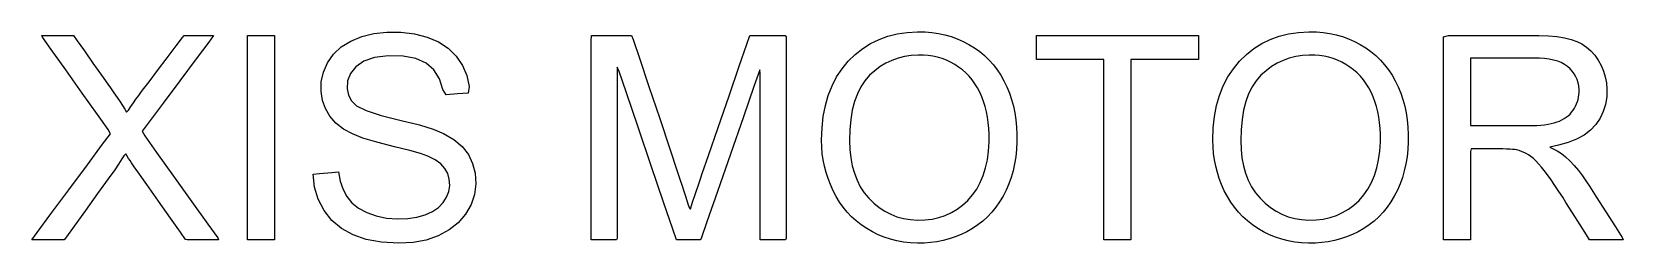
# Model space of a CAD drawing. Header units: metres. Extents: x 826 to 1488, y 1193 to 1485.
# Drawn here: x 1153.7 to 1488.2, y 1440.9 to 1485.4 of the extents above; entities that cross this region are included whole.
import ezdxf

# ---------------------------------------------------------------- set-up
doc = ezdxf.new("R2010")
doc.units = ezdxf.units.M

msp = doc.modelspace()

# ---------------------------------------------------------------- linework, layer by layer
at = {"layer": 'COMPONENT14'}
for p, q in [((1225.58, 1485.01), (1228.28, 1485.32)), ((1228.28, 1485.32), (1231.25, 1485.3)), ((1231.25, 1485.3), (1234.14, 1484.95)), ((1335.61, 1484.94), (1337.69, 1485.25)), ((1337.69, 1485.25), (1339.86, 1485.38)), ((1339.86, 1485.38), (1341.46, 1485.35)), ((1341.46, 1485.35), (1342.88, 1485.24)), ((1342.88, 1485.24), (1344.27, 1485.03)), ((1417.86, 1484.94), (1419.93, 1485.25)), ((1419.93, 1485.25), (1422.11, 1485.38)), ((1422.11, 1485.38), (1423.71, 1485.35)), ((1423.71, 1485.35), (1425.13, 1485.24)), ((1425.13, 1485.24), (1426.52, 1485.03)), ((1155.91, 1484.24), (1155.77, 1484.62)), ((1155.77, 1484.62), (1156.63, 1484.62)), ((1157.77, 1481.63), (1155.91, 1484.24)), ((1156.63, 1484.62), (1158.03, 1484.62)), ((1158.03, 1484.62), (1159.64, 1484.62)), ((1159.64, 1484.62), (1161.12, 1484.62)), ((1161.12, 1484.62), (1162.15, 1484.62)), ((1162.15, 1484.62), (1162.45, 1484.57)), ((1162.45, 1484.57), (1163.22, 1483.47)), ((1163.22, 1483.47), (1164.72, 1481.36)), ((1182.16, 1479.94), (1184.05, 1482.44)), ((1184.05, 1482.44), (1185.36, 1484.16)), ((1185.36, 1484.16), (1185.74, 1484.62)), ((1185.74, 1484.62), (1186.35, 1484.62)), ((1186.35, 1484.62), (1187.54, 1484.62)), ((1187.54, 1484.62), (1188.98, 1484.62)), ((1190.86, 1483.23), (1188.24, 1479.72)), ((1188.98, 1484.62), (1190.4, 1484.62)), ((1190.4, 1484.62), (1191.47, 1484.62)), ((1191.89, 1484.62), (1190.86, 1483.23)), ((1191.47, 1484.62), (1191.89, 1484.62)), ((1199.04, 1441.66), (1199.04, 1484.62)), ((1199.04, 1484.62), (1204.72, 1484.62)), ((1204.72, 1484.62), (1204.72, 1441.66)), ((1217.1, 1480.66), (1218.72, 1482.2)), ((1218.72, 1482.2), (1220.72, 1483.44)), ((1220.72, 1483.44), (1223.06, 1484.39)), ((1223.06, 1484.39), (1225.58, 1485.01)), ((1234.14, 1484.95), (1236.8, 1484.27)), ((1236.8, 1484.27), (1239.19, 1483.25)), ((1239.19, 1483.25), (1241.22, 1481.91)), ((1241.22, 1481.91), (1242.89, 1480.26)), ((1271.27, 1483.41), (1271.33, 1484.62)), ((1271.27, 1477.91), (1271.27, 1483.41)), ((1271.33, 1484.62), (1272.16, 1484.62)), ((1272.16, 1484.62), (1273.68, 1484.62)), ((1273.68, 1484.62), (1275.54, 1484.62)), ((1275.54, 1484.62), (1277.41, 1484.62)), ((1277.41, 1484.62), (1278.93, 1484.62)), ((1278.93, 1484.62), (1279.76, 1484.62)), ((1279.76, 1484.62), (1280.11, 1483.77)), ((1280.11, 1483.77), (1281.41, 1479.87)), ((1302.39, 1478.16), (1303.99, 1482.8)), ((1303.99, 1482.8), (1304.61, 1484.62)), ((1304.61, 1484.62), (1305.07, 1484.62)), ((1305.07, 1484.62), (1306.26, 1484.62)), ((1306.26, 1484.62), (1307.86, 1484.62)), ((1307.86, 1484.62), (1309.57, 1484.62)), ((1309.57, 1484.62), (1311.06, 1484.62)), ((1311.06, 1484.62), (1312.04, 1484.62)), ((1312.04, 1484.62), (1312.26, 1484.31)), ((1312.26, 1484.31), (1312.26, 1480.15)), ((1328.34, 1481.85), (1330, 1482.9)), ((1330, 1482.9), (1331.77, 1483.76)), ((1331.77, 1483.76), (1333.64, 1484.44)), ((1333.64, 1484.44), (1335.61, 1484.94)), ((1344.27, 1485.03), (1345.62, 1484.75)), ((1345.62, 1484.75), (1346.94, 1484.37)), ((1346.94, 1484.37), (1348.22, 1483.91)), ((1348.22, 1483.91), (1349.46, 1483.36)), ((1349.46, 1483.36), (1350.67, 1482.73)), ((1350.67, 1482.73), (1351.83, 1482.01)), ((1351.83, 1482.01), (1352.93, 1481.22)), ((1364.88, 1479.55), (1364.88, 1484.62)), ((1364.88, 1484.62), (1398.93, 1484.62)), ((1398.93, 1484.62), (1398.93, 1479.55)), ((1410.59, 1481.85), (1412.25, 1482.9)), ((1412.25, 1482.9), (1414.02, 1483.76)), ((1414.02, 1483.76), (1415.89, 1484.44)), ((1415.89, 1484.44), (1417.86, 1484.94)), ((1426.52, 1485.03), (1427.87, 1484.75)), ((1427.87, 1484.75), (1429.18, 1484.37)), ((1429.18, 1484.37), (1430.46, 1483.91)), ((1430.46, 1483.91), (1431.71, 1483.36)), ((1431.71, 1483.36), (1432.92, 1482.73)), ((1432.92, 1482.73), (1434.08, 1482.01)), ((1434.08, 1482.01), (1435.17, 1481.22)), ((1450.44, 1484.31), (1451.45, 1484.62)), ((1450.44, 1478.38), (1450.44, 1484.31)), ((1451.45, 1484.62), (1455.29, 1484.62)), ((1455.29, 1484.62), (1460.53, 1484.62)), ((1460.53, 1484.62), (1465.61, 1484.62)), ((1465.61, 1484.62), (1468.95, 1484.62)), ((1468.95, 1484.62), (1470.5, 1484.61)), ((1470.5, 1484.61), (1472.48, 1484.53)), ((1472.48, 1484.53), (1474.27, 1484.36)), ((1474.27, 1484.36), (1475.86, 1484.11)), ((1475.86, 1484.11), (1477.26, 1483.78)), ((1477.26, 1483.78), (1478.45, 1483.36)), ((1478.45, 1483.36), (1479.53, 1482.83)), ((1479.53, 1482.83), (1480.51, 1482.18)), ((1480.51, 1482.18), (1481.41, 1481.39)), ((1160.8, 1477.38), (1157.77, 1481.63)), ((1164.72, 1481.36), (1166.54, 1478.78)), ((1166.54, 1478.78), (1168.32, 1476.26)), ((1180.11, 1477.23), (1182.16, 1479.94)), ((1188.24, 1479.72), (1184.8, 1475.1)), ((1214.99, 1476.89), (1215.84, 1478.84)), ((1215.84, 1478.84), (1217.1, 1480.66)), ((1223.45, 1479.18), (1221.79, 1478.01)), ((1225.71, 1479.95), (1223.45, 1479.18)), ((1228.58, 1480.31), (1225.71, 1479.95)), ((1231.76, 1480.25), (1228.58, 1480.31)), ((1234.43, 1479.74), (1231.76, 1480.25)), ((1236.58, 1478.77), (1234.43, 1479.74)), ((1238.21, 1477.36), (1236.58, 1478.77)), ((1242.89, 1480.26), (1244.19, 1478.31)), ((1281.41, 1479.87), (1283.4, 1473.91)), ((1312.26, 1480.15), (1312.26, 1472.52)), ((1324, 1477.61), (1325.31, 1479.19)), ((1325.31, 1479.19), (1326.78, 1480.61)), ((1326.78, 1480.61), (1328.34, 1481.85)), ((1333.22, 1478.77), (1332.03, 1478.05)), ((1334.47, 1479.36), (1333.22, 1478.77)), ((1335.77, 1479.83), (1334.47, 1479.36)), ((1337.12, 1480.17), (1335.77, 1479.83)), ((1338.52, 1480.39), (1337.12, 1480.17)), ((1339.97, 1480.48), (1338.52, 1480.39)), ((1341.11, 1480.47), (1339.97, 1480.48)), ((1342.12, 1480.38), (1341.11, 1480.47)), ((1343.11, 1480.23), (1342.12, 1480.38)), ((1344.07, 1480.02), (1343.11, 1480.23)), ((1345.01, 1479.74), (1344.07, 1480.02)), ((1345.93, 1479.39), (1345.01, 1479.74)), ((1346.82, 1478.98), (1345.93, 1479.39)), ((1347.68, 1478.51), (1346.82, 1478.98)), ((1352.93, 1481.22), (1353.95, 1480.37)), ((1353.95, 1480.37), (1354.91, 1479.44)), ((1354.91, 1479.44), (1355.8, 1478.45)), ((1379.03, 1479.55), (1364.88, 1479.55)), ((1379.03, 1441.66), (1379.03, 1479.55)), ((1398.93, 1479.55), (1384.72, 1479.55)), ((1384.72, 1479.55), (1384.72, 1441.66)), ((1406.25, 1477.61), (1407.56, 1479.19)), ((1407.56, 1479.19), (1409.02, 1480.61)), ((1409.02, 1480.61), (1410.59, 1481.85)), ((1415.47, 1478.77), (1414.28, 1478.05)), ((1416.72, 1479.36), (1415.47, 1478.77)), ((1418.01, 1479.83), (1416.72, 1479.36)), ((1419.36, 1480.17), (1418.01, 1479.83)), ((1420.76, 1480.39), (1419.36, 1480.17)), ((1422.22, 1480.48), (1420.76, 1480.39)), ((1423.35, 1480.47), (1422.22, 1480.48)), ((1424.37, 1480.38), (1423.35, 1480.47)), ((1425.36, 1480.23), (1424.37, 1480.38)), ((1426.32, 1480.02), (1425.36, 1480.23)), ((1427.26, 1479.74), (1426.32, 1480.02)), ((1428.17, 1479.39), (1427.26, 1479.74)), ((1429.06, 1478.98), (1428.17, 1479.39)), ((1429.92, 1478.51), (1429.06, 1478.98)), ((1435.17, 1481.22), (1436.2, 1480.37)), ((1436.2, 1480.37), (1437.16, 1479.44)), ((1437.16, 1479.44), (1438.04, 1478.45)), ((1456.56, 1479.87), (1456.12, 1479.86)), ((1456.12, 1479.86), (1456.12, 1479.13)), ((1456.12, 1479.13), (1456.12, 1477.46)), ((1457.96, 1479.87), (1456.56, 1479.87)), ((1460.03, 1479.87), (1457.96, 1479.87)), ((1462.45, 1479.87), (1460.03, 1479.87)), ((1464.93, 1479.87), (1462.45, 1479.87)), ((1467.17, 1479.87), (1464.93, 1479.87)), ((1468.85, 1479.87), (1467.17, 1479.87)), ((1469.68, 1479.87), (1468.85, 1479.87)), ((1470.58, 1479.85), (1469.68, 1479.87)), ((1471.66, 1479.78), (1470.58, 1479.85)), ((1472.66, 1479.65), (1471.66, 1479.78)), ((1473.58, 1479.45), (1472.66, 1479.65)), ((1474.43, 1479.2), (1473.58, 1479.45)), ((1475.19, 1478.89), (1474.43, 1479.2)), ((1475.88, 1478.52), (1475.19, 1478.89)), ((1481.41, 1481.39), (1482.23, 1480.47)), ((1482.23, 1480.47), (1482.96, 1479.43)), ((1482.96, 1479.43), (1483.58, 1478.3)), ((1164.28, 1472.49), (1160.8, 1477.38)), ((1168.32, 1476.26), (1169.67, 1474.36)), ((1178.32, 1474.87), (1180.11, 1477.23)), ((1214.53, 1474.84), (1214.99, 1476.89)), ((1220.66, 1476.62), (1220.05, 1475.06)), ((1221.79, 1478.01), (1220.66, 1476.62)), ((1239.39, 1475.5), (1238.21, 1477.36)), ((1240.1, 1473.22), (1239.39, 1475.5)), ((1244.19, 1478.31), (1245.09, 1476.16)), ((1245.09, 1476.16), (1245.6, 1473.85)), ((1271.27, 1469.5), (1271.27, 1477.91)), ((1277.09, 1477.21), (1276.74, 1477.96)), ((1276.74, 1477.96), (1276.74, 1474.43)), ((1278.69, 1472.52), (1277.09, 1477.21)), ((1300.24, 1471.91), (1302.39, 1478.16)), ((1306.69, 1477.35), (1305.48, 1473.88)), ((1306.78, 1476.61), (1306.69, 1477.35)), ((1306.78, 1472), (1306.78, 1476.61)), ((1321.89, 1474.03), (1322.86, 1475.89)), ((1322.86, 1475.89), (1324, 1477.61)), ((1329.79, 1476.23), (1328.8, 1475.1)), ((1330.88, 1477.2), (1329.79, 1476.23)), ((1332.03, 1478.05), (1330.88, 1477.2)), ((1348.51, 1477.97), (1347.68, 1478.51)), ((1349.29, 1477.37), (1348.51, 1477.97)), ((1350.03, 1476.73), (1349.29, 1477.37)), ((1350.71, 1476.03), (1350.03, 1476.73)), ((1351.34, 1475.27), (1350.71, 1476.03)), ((1351.93, 1474.47), (1351.34, 1475.27)), ((1355.8, 1478.45), (1356.62, 1477.39)), ((1356.62, 1477.39), (1357.36, 1476.26)), ((1357.36, 1476.26), (1358.04, 1475.06)), ((1404.14, 1474.03), (1405.1, 1475.89)), ((1405.1, 1475.89), (1406.25, 1477.61)), ((1412.04, 1476.23), (1411.05, 1475.1)), ((1413.13, 1477.2), (1412.04, 1476.23)), ((1414.28, 1478.05), (1413.13, 1477.2)), ((1430.76, 1477.97), (1429.92, 1478.51)), ((1431.54, 1477.37), (1430.76, 1477.97)), ((1432.27, 1476.73), (1431.54, 1477.37)), ((1432.96, 1476.03), (1432.27, 1476.73)), ((1433.59, 1475.27), (1432.96, 1476.03)), ((1434.18, 1474.47), (1433.59, 1475.27)), ((1438.04, 1478.45), (1438.86, 1477.39)), ((1438.86, 1477.39), (1439.61, 1476.26)), ((1439.61, 1476.26), (1440.29, 1475.06)), ((1450.44, 1467.62), (1450.44, 1478.38)), ((1456.12, 1477.46), (1456.12, 1475.18)), ((1476.5, 1478.08), (1475.88, 1478.52)), ((1477.03, 1477.6), (1476.5, 1478.08)), ((1477.5, 1477.08), (1477.03, 1477.6)), ((1477.91, 1476.53), (1477.5, 1477.08)), ((1478.24, 1475.94), (1477.91, 1476.53)), ((1478.51, 1475.32), (1478.24, 1475.94)), ((1478.71, 1474.67), (1478.51, 1475.32)), ((1483.58, 1478.3), (1484.07, 1477.12)), ((1484.07, 1477.12), (1484.43, 1475.9)), ((1484.43, 1475.9), (1484.67, 1474.63)), ((1167.49, 1467.98), (1164.28, 1472.49)), ((1169.67, 1474.36), (1170.21, 1473.6)), ((1170.21, 1473.6), (1170.95, 1472.54)), ((1170.95, 1472.54), (1171.62, 1471.57)), ((1175.58, 1471.21), (1176.15, 1472.01)), ((1176.15, 1472.01), (1176.75, 1472.81)), ((1176.75, 1472.81), (1177.22, 1473.43)), ((1177.22, 1473.43), (1178.32, 1474.87)), ((1184.8, 1475.1), (1181.26, 1470.35)), ((1214.47, 1472.8), (1214.53, 1474.84)), ((1214.76, 1470.95), (1214.47, 1472.8)), ((1220.05, 1475.06), (1219.95, 1473.42)), ((1219.95, 1473.42), (1220.25, 1472.04)), ((1220.25, 1472.04), (1220.91, 1470.83)), ((1240.77, 1472.14), (1240.1, 1473.22)), ((1243.14, 1472.32), (1240.77, 1472.14)), ((1245.38, 1472.49), (1243.14, 1472.32)), ((1245.6, 1473.85), (1245.38, 1472.49)), ((1276.74, 1474.43), (1276.74, 1467.93)), ((1281.12, 1465.36), (1278.69, 1472.52)), ((1283.4, 1473.91), (1285.67, 1467.14)), ((1297.95, 1465.25), (1300.24, 1471.91)), ((1305.48, 1473.88), (1303.26, 1467.49)), ((1306.78, 1464.96), (1306.78, 1472)), ((1312.26, 1472.52), (1312.26, 1463.14)), ((1320.49, 1469.88), (1321.1, 1472.02)), ((1321.1, 1472.02), (1321.89, 1474.03)), ((1327.21, 1472.34), (1326.62, 1470.71)), ((1327.94, 1473.81), (1327.21, 1472.34)), ((1328.8, 1475.1), (1327.94, 1473.81)), ((1352.46, 1473.6), (1351.93, 1474.47)), ((1352.95, 1472.69), (1352.46, 1473.6)), ((1353.38, 1471.73), (1352.95, 1472.69)), ((1358.04, 1475.06), (1358.65, 1473.8)), ((1358.65, 1473.8), (1359.18, 1472.5)), ((1359.18, 1472.5), (1359.64, 1471.15)), ((1402.74, 1469.88), (1403.35, 1472.02)), ((1403.35, 1472.02), (1404.14, 1474.03)), ((1409.46, 1472.34), (1408.86, 1470.71)), ((1410.19, 1473.81), (1409.46, 1472.34)), ((1411.05, 1475.1), (1410.19, 1473.81)), ((1434.71, 1473.6), (1434.18, 1474.47)), ((1435.19, 1472.69), (1434.71, 1473.6)), ((1435.63, 1471.73), (1435.19, 1472.69)), ((1440.29, 1475.06), (1440.9, 1473.8)), ((1440.9, 1473.8), (1441.43, 1472.5)), ((1441.43, 1472.5), (1441.89, 1471.15)), ((1456.12, 1475.18), (1456.12, 1472.6)), ((1456.12, 1472.6), (1456.12, 1470.04)), ((1478.84, 1473.99), (1478.71, 1474.67)), ((1478.81, 1471.65), (1478.88, 1472.14)), ((1478.91, 1473.27), (1478.84, 1473.99)), ((1478.88, 1472.14), (1478.91, 1472.64)), ((1478.91, 1472.64), (1478.91, 1473.27)), ((1484.67, 1474.63), (1484.77, 1473.32)), ((1484.77, 1473.32), (1484.73, 1471.73)), ((1171.62, 1471.57), (1172.22, 1470.67)), ((1172.22, 1470.67), (1172.74, 1469.86)), ((1172.74, 1469.86), (1173.2, 1469.13)), ((1173.2, 1469.13), (1173.58, 1468.48)), ((1173.58, 1468.48), (1174.02, 1468.89)), ((1174.02, 1468.89), (1174.51, 1469.66)), ((1174.51, 1469.66), (1175.03, 1470.43)), ((1175.03, 1470.43), (1175.58, 1471.21)), ((1181.26, 1470.35), (1178.37, 1466.48)), ((1215.38, 1469.23), (1214.76, 1470.95)), ((1216.32, 1467.63), (1215.38, 1469.23)), ((1220.91, 1470.83), (1221.96, 1469.8)), ((1221.96, 1469.8), (1223.95, 1468.8)), ((1223.95, 1468.8), (1227.09, 1467.79)), ((1271.27, 1459.93), (1271.27, 1469.5)), ((1320.05, 1467.59), (1320.49, 1469.88)), ((1326.15, 1468.91), (1325.82, 1466.94)), ((1326.62, 1470.71), (1326.15, 1468.91)), ((1353.76, 1470.72), (1353.38, 1471.73)), ((1354.09, 1469.67), (1353.76, 1470.72)), ((1354.36, 1468.58), (1354.09, 1469.67)), ((1354.58, 1467.45), (1354.36, 1468.58)), ((1359.64, 1471.15), (1360.02, 1469.77)), ((1360.02, 1469.77), (1360.32, 1468.34)), ((1402.3, 1467.59), (1402.74, 1469.88)), ((1408.4, 1468.91), (1408.07, 1466.94)), ((1408.86, 1470.71), (1408.4, 1468.91)), ((1436.01, 1470.72), (1435.63, 1471.73)), ((1436.33, 1469.67), (1436.01, 1470.72)), ((1436.61, 1468.58), (1436.33, 1469.67)), ((1436.82, 1467.45), (1436.61, 1468.58)), ((1441.89, 1471.15), (1442.27, 1469.77)), ((1442.27, 1469.77), (1442.57, 1468.34)), ((1456.12, 1470.04), (1456.12, 1467.82)), ((1477.36, 1468.47), (1477.67, 1468.88)), ((1477.67, 1468.88), (1477.95, 1469.32)), ((1477.95, 1469.32), (1478.19, 1469.77)), ((1478.19, 1469.77), (1478.4, 1470.22)), ((1478.4, 1470.22), (1478.57, 1470.69)), ((1478.57, 1470.69), (1478.71, 1471.16)), ((1478.71, 1471.16), (1478.81, 1471.65)), ((1484.01, 1468.61), (1483.33, 1467.2)), ((1484.48, 1470.12), (1484.01, 1468.61)), ((1484.73, 1471.73), (1484.48, 1470.12)), ((1169.71, 1464.87), (1167.49, 1467.98)), ((1178.37, 1466.48), (1176.87, 1464.47)), ((1217.61, 1466.2), (1216.32, 1467.63)), ((1219.23, 1464.94), (1217.61, 1466.2)), ((1227.09, 1467.79), (1231.32, 1466.76)), ((1231.32, 1466.76), (1235.17, 1465.79)), ((1235.17, 1465.79), (1238.08, 1464.91)), ((1276.74, 1467.93), (1276.74, 1459.95)), ((1283.89, 1457.21), (1281.12, 1465.36)), ((1285.67, 1467.14), (1287.79, 1460.77)), ((1295.93, 1459.4), (1297.95, 1465.25)), ((1303.26, 1467.49), (1300.54, 1459.64)), ((1319.79, 1465.16), (1320.05, 1467.59)), ((1325.82, 1466.94), (1325.63, 1464.8)), ((1354.74, 1466.28), (1354.58, 1467.45)), ((1354.85, 1465.07), (1354.74, 1466.28)), ((1360.32, 1468.34), (1360.55, 1466.87)), ((1360.55, 1466.87), (1360.7, 1465.36)), ((1360.7, 1465.36), (1360.77, 1463.8)), ((1402.03, 1465.16), (1402.3, 1467.59)), ((1408.07, 1466.94), (1407.87, 1464.8)), ((1436.99, 1466.28), (1436.82, 1467.45)), ((1437.1, 1465.07), (1436.99, 1466.28)), ((1442.57, 1468.34), (1442.8, 1466.87)), ((1442.8, 1466.87), (1442.94, 1465.36)), ((1442.94, 1465.36), (1443.02, 1463.8)), ((1450.44, 1455.56), (1450.44, 1467.62)), ((1456.12, 1467.82), (1456.12, 1466.25)), ((1456.12, 1466.25), (1456.12, 1465.66)), ((1456.12, 1465.66), (1456.63, 1465.66)), ((1456.63, 1465.66), (1457.98, 1465.66)), ((1457.98, 1465.66), (1459.89, 1465.66)), ((1459.89, 1465.66), (1462.09, 1465.66)), ((1462.09, 1465.66), (1464.31, 1465.66)), ((1464.31, 1465.66), (1466.27, 1465.66)), ((1466.27, 1465.66), (1467.7, 1465.66)), ((1467.7, 1465.66), (1468.33, 1465.66)), ((1468.33, 1465.66), (1469.16, 1465.67)), ((1469.16, 1465.67), (1470.05, 1465.7)), ((1470.05, 1465.7), (1470.89, 1465.76)), ((1470.89, 1465.76), (1471.67, 1465.84)), ((1471.67, 1465.84), (1472.41, 1465.95)), ((1472.41, 1465.95), (1473.09, 1466.08)), ((1473.09, 1466.08), (1473.72, 1466.24)), ((1473.72, 1466.24), (1474.3, 1466.42)), ((1474.3, 1466.42), (1474.83, 1466.62)), ((1474.83, 1466.62), (1475.33, 1466.86)), ((1475.33, 1466.86), (1475.8, 1467.12)), ((1475.8, 1467.12), (1476.24, 1467.42)), ((1476.24, 1467.42), (1476.64, 1467.74)), ((1476.64, 1467.74), (1477.02, 1468.09)), ((1477.02, 1468.09), (1477.36, 1468.47)), ((1482.43, 1465.9), (1481.33, 1464.7)), ((1483.33, 1467.2), (1482.43, 1465.9)), ((1168.57, 1461.72), (1170.22, 1463.94)), ((1170.22, 1463.94), (1169.71, 1464.87)), ((1176.87, 1464.47), (1177.45, 1463.47)), ((1177.45, 1463.47), (1179.91, 1460.03)), ((1221.08, 1463.9), (1219.23, 1464.94)), ((1223.27, 1463.04), (1221.08, 1463.9)), ((1226.24, 1462.15), (1223.27, 1463.04)), ((1229.92, 1461.22), (1226.24, 1462.15)), ((1238.08, 1464.91), (1240.23, 1464.02)), ((1240.23, 1464.02), (1242.4, 1462.73)), ((1242.4, 1462.73), (1244.14, 1461.24)), ((1306.78, 1456.95), (1306.78, 1464.96)), ((1312.26, 1463.14), (1312.26, 1453.77)), ((1319.7, 1462.58), (1319.79, 1465.16)), ((1319.74, 1461.19), (1319.7, 1462.58)), ((1325.63, 1464.8), (1325.56, 1462.5)), ((1325.56, 1462.5), (1325.62, 1460.63)), ((1354.79, 1460.28), (1354.91, 1462.21)), ((1354.91, 1463.82), (1354.85, 1465.07)), ((1354.91, 1462.21), (1354.91, 1463.82)), ((1360.77, 1462.21), (1360.68, 1460.64)), ((1360.77, 1463.8), (1360.77, 1462.21)), ((1401.95, 1462.58), (1402.03, 1465.16)), ((1401.98, 1461.19), (1401.95, 1462.58)), ((1407.87, 1464.8), (1407.81, 1462.5)), ((1407.81, 1462.5), (1407.87, 1460.63)), ((1437.03, 1460.28), (1437.15, 1462.21)), ((1437.16, 1463.82), (1437.1, 1465.07)), ((1437.15, 1462.21), (1437.16, 1463.82)), ((1443.01, 1462.21), (1442.93, 1460.64)), ((1443.02, 1463.8), (1443.01, 1462.21)), ((1476.61, 1462.08), (1474.57, 1461.54)), ((1478.41, 1462.79), (1476.61, 1462.08)), ((1479.99, 1463.66), (1478.41, 1462.79)), ((1481.33, 1464.7), (1479.99, 1463.66)), ((1165.39, 1457.43), (1168.57, 1461.72)), ((1172.6, 1458.66), (1172.24, 1458.08)), ((1173.01, 1459.32), (1172.6, 1458.66)), ((1173.42, 1459.73), (1173.01, 1459.32)), ((1173.73, 1459.25), (1173.42, 1459.73)), ((1174.03, 1458.77), (1173.73, 1459.25)), ((1174.33, 1458.31), (1174.03, 1458.77)), ((1179.91, 1460.03), (1183.48, 1455.05)), ((1233.11, 1460.41), (1229.92, 1461.22)), ((1235.39, 1459.77), (1233.11, 1460.41)), ((1236.93, 1459.21), (1235.39, 1459.77)), ((1238.46, 1458.45), (1236.93, 1459.21)), ((1244.14, 1461.24), (1245.45, 1459.55)), ((1245.45, 1459.55), (1246.35, 1457.67)), ((1271.27, 1450.94), (1271.27, 1459.93)), ((1276.74, 1459.95), (1276.74, 1451.97)), ((1287.79, 1460.77), (1289.37, 1456.05)), ((1294.61, 1455.57), (1295.93, 1459.4)), ((1300.54, 1459.64), (1297.81, 1451.79)), ((1319.85, 1459.82), (1319.74, 1461.19)), ((1320.04, 1458.47), (1319.85, 1459.82)), ((1325.62, 1460.63), (1325.81, 1458.87)), ((1325.81, 1458.87), (1326.13, 1457.2)), ((1354.54, 1458.46), (1354.79, 1460.28)), ((1360.52, 1459.11), (1360.27, 1457.62)), ((1360.68, 1460.64), (1360.52, 1459.11)), ((1402.1, 1459.82), (1401.98, 1461.19)), ((1402.28, 1458.47), (1402.1, 1459.82)), ((1407.87, 1460.63), (1408.06, 1458.87)), ((1408.06, 1458.87), (1408.38, 1457.2)), ((1436.79, 1458.46), (1437.03, 1460.28)), ((1442.76, 1459.11), (1442.52, 1457.62)), ((1442.93, 1460.64), (1442.76, 1459.11)), ((1456.27, 1460.74), (1456.12, 1460.2)), ((1456.12, 1460.2), (1456.12, 1456.86)), ((1457.38, 1460.74), (1456.27, 1460.74)), ((1459.12, 1460.74), (1457.38, 1460.74)), ((1460.95, 1460.74), (1459.12, 1460.74)), ((1462.31, 1460.74), (1460.95, 1460.74)), ((1462.89, 1460.74), (1462.31, 1460.74)), ((1463.66, 1460.73), (1462.89, 1460.74)), ((1464.34, 1460.7), (1463.66, 1460.73)), ((1464.94, 1460.66), (1464.34, 1460.7)), ((1465.44, 1460.61), (1464.94, 1460.66)), ((1465.86, 1460.54), (1465.44, 1460.61)), ((1466.35, 1460.4), (1465.86, 1460.54)), ((1466.85, 1460.23), (1466.35, 1460.4)), ((1467.34, 1460.01), (1466.85, 1460.23)), ((1467.83, 1459.77), (1467.34, 1460.01)), ((1468.32, 1459.49), (1467.83, 1459.77)), ((1468.81, 1459.16), (1468.32, 1459.49)), ((1469.32, 1458.74), (1468.81, 1459.16)), ((1469.86, 1458.23), (1469.32, 1458.74)), ((1474.57, 1461.54), (1472.81, 1461.14)), ((1472.81, 1461.14), (1473.62, 1460.73)), ((1473.62, 1460.73), (1474.35, 1460.32)), ((1474.35, 1460.32), (1474.99, 1459.92)), ((1474.99, 1459.92), (1475.57, 1459.51)), ((1475.57, 1459.51), (1476.06, 1459.11)), ((1476.06, 1459.11), (1476.95, 1458.26)), ((1161.49, 1452.18), (1165.39, 1457.43)), ((1171.1, 1456.36), (1169.73, 1454.46)), ((1171.4, 1456.79), (1171.1, 1456.36)), ((1171.63, 1457.14), (1171.4, 1456.79)), ((1171.92, 1457.57), (1171.63, 1457.14)), ((1172.24, 1458.08), (1171.92, 1457.57)), ((1174.63, 1457.85), (1174.33, 1458.31)), ((1174.93, 1457.41), (1174.63, 1457.85)), ((1175.22, 1456.99), (1174.93, 1457.41)), ((1175.96, 1455.94), (1175.22, 1456.99)), ((1177.83, 1453.28), (1175.96, 1455.94)), ((1212.81, 1455.46), (1214.18, 1455.58)), ((1213.12, 1452.72), (1212.81, 1455.46)), ((1214.18, 1455.58), (1216.74, 1455.81)), ((1216.74, 1455.81), (1218.17, 1455.93)), ((1218.17, 1455.93), (1218.52, 1453.98)), ((1239.66, 1457.59), (1238.46, 1458.45)), ((1240.52, 1456.62), (1239.66, 1457.59)), ((1241.11, 1455.55), (1240.52, 1456.62)), ((1241.44, 1454.36), (1241.11, 1455.55)), ((1246.35, 1457.67), (1246.87, 1455.62)), ((1246.87, 1455.62), (1247, 1453.41)), ((1286.48, 1449.56), (1283.89, 1457.21)), ((1289.37, 1456.05), (1289.99, 1454.2)), ((1294.17, 1454.28), (1294.61, 1455.57)), ((1306.78, 1449.43), (1306.78, 1456.95)), ((1320.3, 1457.14), (1320.04, 1458.47)), ((1320.64, 1455.82), (1320.3, 1457.14)), ((1321.05, 1454.52), (1320.64, 1455.82)), ((1326.13, 1457.2), (1326.58, 1455.64)), ((1326.58, 1455.64), (1327.15, 1454.18)), ((1353.05, 1453.68), (1353.67, 1455.16)), ((1353.67, 1455.16), (1354.17, 1456.75)), ((1354.17, 1456.75), (1354.54, 1458.46)), ((1359.95, 1456.17), (1359.54, 1454.77)), ((1360.27, 1457.62), (1359.95, 1456.17)), ((1402.55, 1457.14), (1402.28, 1458.47)), ((1402.89, 1455.82), (1402.55, 1457.14)), ((1403.3, 1454.52), (1402.89, 1455.82)), ((1408.38, 1457.2), (1408.82, 1455.64)), ((1408.82, 1455.64), (1409.39, 1454.18)), ((1435.3, 1453.68), (1435.92, 1455.16)), ((1435.92, 1455.16), (1436.42, 1456.75)), ((1436.42, 1456.75), (1436.79, 1458.46)), ((1442.19, 1456.17), (1441.79, 1454.77)), ((1442.52, 1457.62), (1442.19, 1456.17)), ((1450.44, 1445.73), (1450.44, 1455.56)), ((1456.12, 1456.86), (1456.12, 1451.77)), ((1470.42, 1457.64), (1469.86, 1458.23)), ((1471.01, 1456.95), (1470.42, 1457.64)), ((1471.62, 1456.18), (1471.01, 1456.95)), ((1472.29, 1455.28), (1471.62, 1456.18)), ((1473.03, 1454.25), (1472.29, 1455.28)), ((1476.95, 1458.26), (1477.86, 1457.27)), ((1477.86, 1457.27), (1478.77, 1456.21)), ((1478.77, 1456.21), (1479.65, 1455.06)), ((1157.7, 1447.07), (1161.49, 1452.18)), ((1169.73, 1454.46), (1167.5, 1451.37)), ((1180.3, 1449.78), (1177.83, 1453.28)), ((1183.48, 1455.05), (1187.34, 1449.66)), ((1213.89, 1450.16), (1213.12, 1452.72)), ((1218.52, 1453.98), (1219.1, 1452.23)), ((1219.1, 1452.23), (1219.89, 1450.72)), ((1240.88, 1450.59), (1241.33, 1451.79)), ((1241.33, 1451.79), (1241.52, 1453.06)), ((1241.52, 1453.06), (1241.44, 1454.36)), ((1247, 1453.41), (1246.71, 1451.2)), ((1276.74, 1451.97), (1276.74, 1445.47)), ((1289.99, 1454.2), (1290.39, 1452.98)), ((1290.39, 1452.98), (1290.76, 1451.85)), ((1290.76, 1451.85), (1291.1, 1450.81)), ((1292.98, 1450.74), (1293.34, 1451.82)), ((1293.34, 1451.82), (1293.74, 1453)), ((1293.74, 1453), (1294.17, 1454.28)), ((1297.81, 1451.79), (1295.59, 1445.4)), ((1312.26, 1453.77), (1312.26, 1446.13)), ((1321.54, 1453.24), (1321.05, 1454.52)), ((1322.11, 1451.97), (1321.54, 1453.24)), ((1322.74, 1450.75), (1322.11, 1451.97)), ((1327.15, 1454.18), (1327.84, 1452.81)), ((1327.84, 1452.81), (1328.67, 1451.55)), ((1351.43, 1451.07), (1352.3, 1452.32)), ((1352.3, 1452.32), (1353.05, 1453.68)), ((1358.49, 1452.09), (1357.84, 1450.82)), ((1359.05, 1453.41), (1358.49, 1452.09)), ((1359.54, 1454.77), (1359.05, 1453.41)), ((1403.79, 1453.24), (1403.3, 1454.52)), ((1404.35, 1451.97), (1403.79, 1453.24)), ((1404.99, 1450.75), (1404.35, 1451.97)), ((1409.39, 1454.18), (1410.09, 1452.81)), ((1410.09, 1452.81), (1410.92, 1451.55)), ((1433.67, 1451.07), (1434.55, 1452.32)), ((1434.55, 1452.32), (1435.3, 1453.68)), ((1440.73, 1452.09), (1440.09, 1450.82)), ((1441.3, 1453.41), (1440.73, 1452.09)), ((1441.79, 1454.77), (1441.3, 1453.41)), ((1473.83, 1453.08), (1473.03, 1454.25)), ((1474.69, 1451.79), (1473.83, 1453.08)), ((1475.48, 1450.58), (1474.69, 1451.79)), ((1479.65, 1455.06), (1480.51, 1453.83)), ((1480.51, 1453.83), (1481.12, 1452.89)), ((1481.12, 1452.89), (1482.53, 1450.68)), ((1167.5, 1451.37), (1164.94, 1447.81)), ((1182.84, 1446.19), (1180.3, 1449.78)), ((1187.34, 1449.66), (1190.7, 1444.96)), ((1215.13, 1447.81), (1213.89, 1450.16)), ((1219.89, 1450.72), (1220.96, 1449.43)), ((1220.96, 1449.43), (1222.36, 1448.32)), ((1237.91, 1447.6), (1239.18, 1448.45)), ((1239.18, 1448.45), (1240.17, 1449.46)), ((1240.17, 1449.46), (1240.88, 1450.59)), ((1246, 1449.08), (1244.85, 1447.05)), ((1246.71, 1451.2), (1246, 1449.08)), ((1271.27, 1444.27), (1271.27, 1450.94)), ((1288.41, 1443.88), (1286.48, 1449.56)), ((1291.1, 1450.81), (1291.4, 1449.88)), ((1291.4, 1449.88), (1291.67, 1449.03)), ((1291.67, 1449.03), (1291.9, 1448.29)), ((1292.12, 1448.09), (1292.37, 1448.87)), ((1292.37, 1448.87), (1292.65, 1449.76)), ((1292.65, 1449.76), (1292.98, 1450.74)), ((1306.78, 1443.85), (1306.78, 1449.43)), ((1323.45, 1449.59), (1322.74, 1450.75)), ((1324.23, 1448.49), (1323.45, 1449.59)), ((1325.08, 1447.46), (1324.23, 1448.49)), ((1328.67, 1451.55), (1329.62, 1450.39)), ((1329.62, 1450.39), (1330.68, 1449.34)), ((1330.68, 1449.34), (1331.79, 1448.42)), ((1348.2, 1448.08), (1349.35, 1448.94)), ((1349.35, 1448.94), (1350.43, 1449.94)), ((1350.43, 1449.94), (1351.43, 1451.07)), ((1356.34, 1448.49), (1355.49, 1447.44)), ((1357.12, 1449.62), (1356.34, 1448.49)), ((1357.84, 1450.82), (1357.12, 1449.62)), ((1405.7, 1449.59), (1404.99, 1450.75)), ((1406.48, 1448.49), (1405.7, 1449.59)), ((1407.33, 1447.46), (1406.48, 1448.49)), ((1410.92, 1451.55), (1411.87, 1450.39)), ((1411.87, 1450.39), (1412.92, 1449.34)), ((1412.92, 1449.34), (1414.04, 1448.42)), ((1430.45, 1448.08), (1431.59, 1448.94)), ((1431.59, 1448.94), (1432.67, 1449.94)), ((1432.67, 1449.94), (1433.67, 1451.07)), ((1438.59, 1448.49), (1437.74, 1447.44)), ((1439.37, 1449.62), (1438.59, 1448.49)), ((1440.09, 1450.82), (1439.37, 1449.62)), ((1456.12, 1451.77), (1456.12, 1446.52)), ((1476.17, 1449.49), (1475.48, 1450.58)), ((1477.54, 1447.32), (1476.17, 1449.49)), ((1482.53, 1450.68), (1484.56, 1447.51)), ((1154.82, 1443.2), (1157.7, 1447.07)), ((1164.94, 1447.81), (1162.57, 1444.53)), ((1184.91, 1443.26), (1182.84, 1446.19)), ((1216.78, 1445.73), (1215.13, 1447.81)), ((1218.81, 1444.02), (1216.78, 1445.73)), ((1222.36, 1448.32), (1224.1, 1447.38)), ((1224.1, 1447.38), (1226.1, 1446.65)), ((1226.1, 1446.65), (1228.26, 1446.2)), ((1228.26, 1446.2), (1230.58, 1446.03)), ((1230.58, 1446.03), (1232.7, 1446.11)), ((1232.7, 1446.11), (1234.62, 1446.4)), ((1234.62, 1446.4), (1236.37, 1446.91)), ((1236.37, 1446.91), (1237.91, 1447.6)), ((1243.32, 1445.24), (1241.41, 1443.72)), ((1244.85, 1447.05), (1243.32, 1445.24)), ((1276.74, 1445.47), (1276.74, 1441.93)), ((1291.9, 1448.29), (1292.12, 1448.09)), ((1295.59, 1445.4), (1294.39, 1441.92)), ((1312.26, 1446.13), (1312.26, 1441.97)), ((1326, 1446.5), (1325.08, 1447.46)), ((1326.99, 1445.6), (1326, 1446.5)), ((1328.05, 1444.76), (1326.99, 1445.6)), ((1331.79, 1448.42), (1332.98, 1447.65)), ((1332.98, 1447.65), (1334.23, 1447)), ((1334.23, 1447), (1335.54, 1446.5)), ((1335.54, 1446.5), (1336.92, 1446.13)), ((1336.92, 1446.13), (1338.36, 1445.9)), ((1338.36, 1445.9), (1339.87, 1445.8)), ((1339.87, 1445.8), (1341.42, 1445.84)), ((1341.42, 1445.84), (1342.91, 1446.01)), ((1342.91, 1446.01), (1344.34, 1446.32)), ((1344.34, 1446.32), (1345.69, 1446.77)), ((1345.69, 1446.77), (1346.98, 1447.36)), ((1346.98, 1447.36), (1348.2, 1448.08)), ((1353.59, 1445.58), (1352.54, 1444.76)), ((1354.57, 1446.47), (1353.59, 1445.58)), ((1355.49, 1447.44), (1354.57, 1446.47)), ((1408.25, 1446.5), (1407.33, 1447.46)), ((1409.24, 1445.6), (1408.25, 1446.5)), ((1410.3, 1444.76), (1409.24, 1445.6)), ((1414.04, 1448.42), (1415.23, 1447.65)), ((1415.23, 1447.65), (1416.47, 1447)), ((1416.47, 1447), (1417.79, 1446.5)), ((1417.79, 1446.5), (1419.16, 1446.13)), ((1419.16, 1446.13), (1420.61, 1445.9)), ((1420.61, 1445.9), (1422.11, 1445.8)), ((1422.11, 1445.8), (1423.67, 1445.84)), ((1423.67, 1445.84), (1425.16, 1446.01)), ((1425.16, 1446.01), (1426.59, 1446.32)), ((1426.59, 1446.32), (1427.94, 1446.77)), ((1427.94, 1446.77), (1429.23, 1447.36)), ((1429.23, 1447.36), (1430.45, 1448.08)), ((1435.83, 1445.58), (1434.78, 1444.76)), ((1436.82, 1446.47), (1435.83, 1445.58)), ((1437.74, 1447.44), (1436.82, 1446.47)), ((1450.44, 1441.66), (1450.44, 1445.73)), ((1456.12, 1446.52), (1456.12, 1442.68)), ((1479.14, 1444.81), (1477.54, 1447.32)), ((1484.56, 1447.51), (1486.59, 1444.34)), ((1153.68, 1441.66), (1154.82, 1443.2)), ((1160.94, 1442.26), (1160.48, 1441.66)), ((1162.57, 1444.53), (1160.94, 1442.26)), ((1185.98, 1441.73), (1184.91, 1443.26)), ((1190.7, 1444.96), (1192.77, 1442.08)), ((1192.77, 1442.08), (1192.93, 1441.66)), ((1221.2, 1442.69), (1218.81, 1444.02)), ((1223.99, 1441.74), (1221.2, 1442.69)), ((1239.12, 1442.49), (1236.57, 1441.6)), ((1241.41, 1443.72), (1239.12, 1442.49)), ((1271.27, 1441.66), (1271.27, 1444.27)), ((1276.74, 1441.93), (1276.59, 1441.66)), ((1289.17, 1441.66), (1288.41, 1443.88)), ((1294.39, 1441.92), (1294.15, 1441.66)), ((1306.78, 1441.66), (1306.78, 1443.85)), ((1312.26, 1441.97), (1312.1, 1441.66)), ((1329.18, 1443.99), (1328.05, 1444.76)), ((1330.38, 1443.3), (1329.18, 1443.99)), ((1331.61, 1442.69), (1330.38, 1443.3)), ((1332.88, 1442.17), (1331.61, 1442.69)), ((1334.19, 1441.75), (1332.88, 1442.17)), ((1346.52, 1441.84), (1345.23, 1441.49)), ((1347.78, 1442.26), (1346.52, 1441.84)), ((1349.02, 1442.76), (1347.78, 1442.26)), ((1350.23, 1443.35), (1349.02, 1442.76)), ((1351.42, 1444.01), (1350.23, 1443.35)), ((1352.54, 1444.76), (1351.42, 1444.01)), ((1411.43, 1443.99), (1410.3, 1444.76)), ((1412.62, 1443.3), (1411.43, 1443.99)), ((1413.86, 1442.69), (1412.62, 1443.3)), ((1415.13, 1442.17), (1413.86, 1442.69)), ((1416.44, 1441.75), (1415.13, 1442.17)), ((1428.77, 1441.84), (1427.48, 1441.49)), ((1430.03, 1442.26), (1428.77, 1441.84)), ((1431.27, 1442.76), (1430.03, 1442.26)), ((1432.48, 1443.35), (1431.27, 1442.76)), ((1433.66, 1444.01), (1432.48, 1443.35)), ((1434.78, 1444.76), (1433.66, 1444.01)), ((1456.12, 1442.68), (1456.08, 1441.66)), ((1480.5, 1442.68), (1479.14, 1444.81)), ((1481.14, 1441.67), (1480.5, 1442.68)), ((1486.59, 1444.34), (1488, 1442.13)), ((1488, 1442.13), (1488.19, 1441.66)), ((1154.15, 1441.66), (1153.68, 1441.66)), ((1155.33, 1441.66), (1154.15, 1441.66)), ((1156.89, 1441.66), (1155.33, 1441.66)), ((1158.49, 1441.66), (1156.89, 1441.66)), ((1159.8, 1441.66), (1158.49, 1441.66)), ((1160.48, 1441.66), (1159.8, 1441.66)), ((1186.31, 1441.66), (1185.98, 1441.73)), ((1187.38, 1441.66), (1186.31, 1441.66)), ((1188.92, 1441.66), (1187.38, 1441.66)), ((1190.59, 1441.66), (1188.92, 1441.66)), ((1192.04, 1441.66), (1190.59, 1441.66)), ((1192.93, 1441.66), (1192.04, 1441.66)), ((1204.72, 1441.66), (1199.04, 1441.66)), ((1227.19, 1441.15), (1223.99, 1441.74)), ((1230.8, 1440.93), (1227.19, 1441.15)), ((1233.82, 1441.08), (1230.8, 1440.93)), ((1236.57, 1441.6), (1233.82, 1441.08)), ((1271.6, 1441.66), (1271.27, 1441.66)), ((1272.45, 1441.66), (1271.6, 1441.66)), ((1273.6, 1441.66), (1272.45, 1441.66)), ((1274.82, 1441.66), (1273.6, 1441.66)), ((1275.89, 1441.66), (1274.82, 1441.66)), ((1276.59, 1441.66), (1275.89, 1441.66)), ((1289.48, 1441.66), (1289.17, 1441.66)), ((1290.28, 1441.66), (1289.48, 1441.66)), ((1291.35, 1441.66), (1290.28, 1441.66)), ((1292.49, 1441.66), (1291.35, 1441.66)), ((1293.49, 1441.66), (1292.49, 1441.66)), ((1294.15, 1441.66), (1293.49, 1441.66)), ((1307.11, 1441.66), (1306.78, 1441.66)), ((1307.96, 1441.66), (1307.11, 1441.66)), ((1309.11, 1441.66), (1307.96, 1441.66)), ((1310.33, 1441.66), (1309.11, 1441.66)), ((1311.4, 1441.66), (1310.33, 1441.66)), ((1312.1, 1441.66), (1311.4, 1441.66)), ((1335.54, 1441.41), (1334.19, 1441.75)), ((1336.93, 1441.16), (1335.54, 1441.41)), ((1338.36, 1441), (1336.93, 1441.16)), ((1339.83, 1440.93), (1338.36, 1441)), ((1341.24, 1440.95), (1339.83, 1440.93)), ((1342.59, 1441.05), (1341.24, 1440.95)), ((1343.93, 1441.23), (1342.59, 1441.05)), ((1345.23, 1441.49), (1343.93, 1441.23)), ((1384.72, 1441.66), (1379.03, 1441.66)), ((1417.79, 1441.41), (1416.44, 1441.75)), ((1419.18, 1441.16), (1417.79, 1441.41)), ((1420.61, 1441), (1419.18, 1441.16)), ((1422.08, 1440.93), (1420.61, 1441)), ((1423.49, 1440.95), (1422.08, 1440.93)), ((1424.84, 1441.05), (1423.49, 1440.95)), ((1426.17, 1441.23), (1424.84, 1441.05)), ((1427.48, 1441.49), (1426.17, 1441.23)), ((1450.98, 1441.66), (1450.44, 1441.66)), ((1452.28, 1441.66), (1450.98, 1441.66)), ((1453.87, 1441.66), (1452.28, 1441.66)), ((1455.3, 1441.66), (1453.87, 1441.66)), ((1456.08, 1441.66), (1455.3, 1441.66)), ((1481.7, 1441.66), (1481.14, 1441.67)), ((1483.26, 1441.66), (1481.7, 1441.66)), ((1485.25, 1441.66), (1483.26, 1441.66)), ((1487.1, 1441.66), (1485.25, 1441.66)), ((1488.19, 1441.66), (1487.1, 1441.66))]:
    msp.add_line(p, q, dxfattribs=at)

doc.saveas('drawing.dxf')
